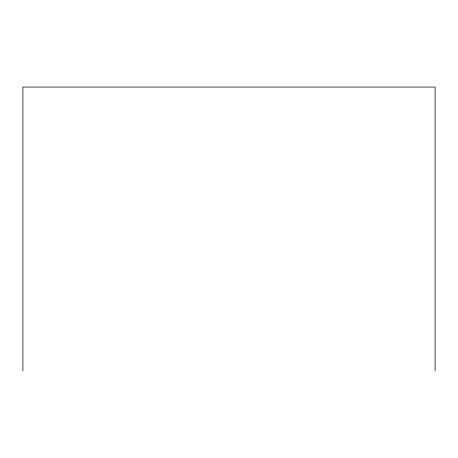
<?xml version="1.0" encoding="UTF-8"?>
<svg xmlns="http://www.w3.org/2000/svg" width="458" height="458" viewBox="0 0 458 458"><rect width="100%" height="100%" fill="white"/><g stroke="black" fill="none" stroke-linecap="round" stroke-linejoin="round"><path stroke-width="0.69" d="M435.1 370.934L435.1 87.066L22.9 87.066L22.9 370.934"/></g></svg>
